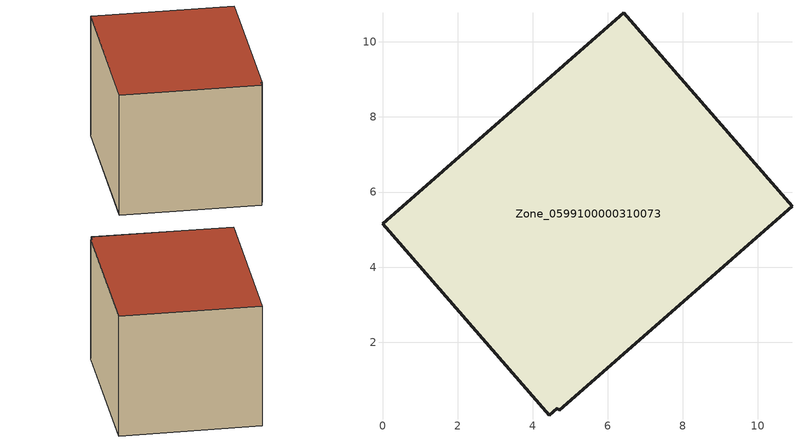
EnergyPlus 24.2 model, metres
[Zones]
Zone_0599100000310073
 floor ground (C_G): 6.42,10.78 10.91,5.62 4.71,0.19 4.66,0.24 4.45,0.05 0,5.16 z0
 wall outside (C_F): 10.91,5.62 6.42,10.78 0,5.16 4.45,0.05 4.66,0.24 4.71,0.19 10.91,5.62 z0:6.26
 roof outside (C_R): 0,5.16 4.45,0.05 4.66,0.24 4.71,0.19 10.91,5.62 6.42,10.78 z6.26
[BUILDING]
Pand.0599100000310073: North Axis=0; Terrain=City; Loads Convergence Tolerance Value=0.04; Temperature Convergence Tolerance Value=0.4; Solar Distribution=FullExterior; Maximum Number of Warmup Days=25; Minimum Number of Warmup Days=1
[Site:Location]
Rotterdam.The.Hague.AP_ZH_NLD Design_Conditions: Latitude=51.96; Longitude=4.45; Time Zone=1; Elevation=-4.5
[SITE:GROUNDTEMPERATURE:BUILDINGSURFACE]
18, 18, 18, 18, 18, 18, 18, 18, 18, 18, 18, 18
[MATERIAL] Thermal Absorptance=0.9; Solar Absorptance=0.7; Visible Absorptance=0.7
Name | Roughness | Thickness | Conductivity | Density | Specific Heat
G.TI.1946 | MediumSmooth | 0.15 | 1 | 540 | 1210
F.TI.1946 | Rough | 0.3 | 0.857143 | 1920 | 840
R.TI.1946 | MediumRough | 0.2 | 0.1 | 1500 | 1000
[CONSTRUCTION]
C_G: G.TI.1946
C_F: F.TI.1946
C_R: R.TI.1946
[ZONE]
Zone_0599100000310073: Type=1; Multiplier=1; Ceiling Height=Autocalculate; Volume=Autocalculate; Floor Area=autocalculate; Part of Total Floor Area=Yes
[ZONEINFILTRATION:DESIGNFLOWRATE]
Infil_Zone_0599100000310073: Zone or ZoneList or Space or SpaceList=Zone_0599100000310073; Schedule=AlwaysOn; Design Flow Rate Calculation Method=Flow/Area; Flow Rate per Floor Area=0.003; Constant Term Coefficient=1; Temperature Term Coefficient=0; Velocity Term Coefficient=0; Velocity Squared Term Coefficient=0
[HVACTEMPLATE:ZONE:IDEALLOADSAIRSYSTEM]
Zone_0599100000310073: Maximum Heating Supply Air Temperature=50; Minimum Cooling Supply Air Temperature=13; Maximum Heating Supply Air Humidity Ratio=0.0156; Minimum Cooling Supply Air Humidity Ratio=0.0077; Heating Limit=NoLimit; Cooling Limit=NoLimit; Dehumidification Control Type=ConstantSensibleHeatRatio; Cooling Sensible Heat Ratio=0.7; Dehumidification Setpoint=60; Humidification Control Type=None; Humidification Setpoint=30; Outdoor Air Method=None; Outdoor Air Flow Rate per Person=0.00944; Outdoor Air Flow Rate per Zone Floor Area=0; Outdoor Air Flow Rate per Zone=0; Demand Controlled Ventilation Type=None; Outdoor Air Economizer Type=NoEconomizer; Heat Recovery Type=None; Sensible Heat Recovery Effectiveness=0.7; Latent Heat Recovery Effectiveness=0.65
[ZONECONTROL:THERMOSTAT]
ThermostatControl_Zone_0599100000310073: Zone or ZoneList=Zone_0599100000310073; Control Type Schedule=DualSetpointControlType; Control 1=Thermostat_Zone_0599100000310073; Temperature Difference Between Cutout And Setpoint=0
[THERMOSTATSETPOINT:DUALSETPOINT]
Thermostat_Zone_0599100000310073: Heating Setpoint Temperature Schedule=HeatingSetpoint_Zone_0599100000310073; Cooling Setpoint Temperature Schedule=CoolingSetpoint_Zone_0599100000310073
[SCHEDULE:COMPACT]
HeatingSetpoint_Zone_0599100000310073: Through: 12/31, For: AllDays, Until: 24:00, 21
CoolingSetpoint_Zone_0599100000310073: Through: 12/31, For: AllDays, Until: 24:00, 24
DualSetpointControlType: Through: 12/31, For: AllDays, Until: 24:00, 4
AlwaysOn: Through: 12/31, For: AllDays, Until: 24:00, 1
